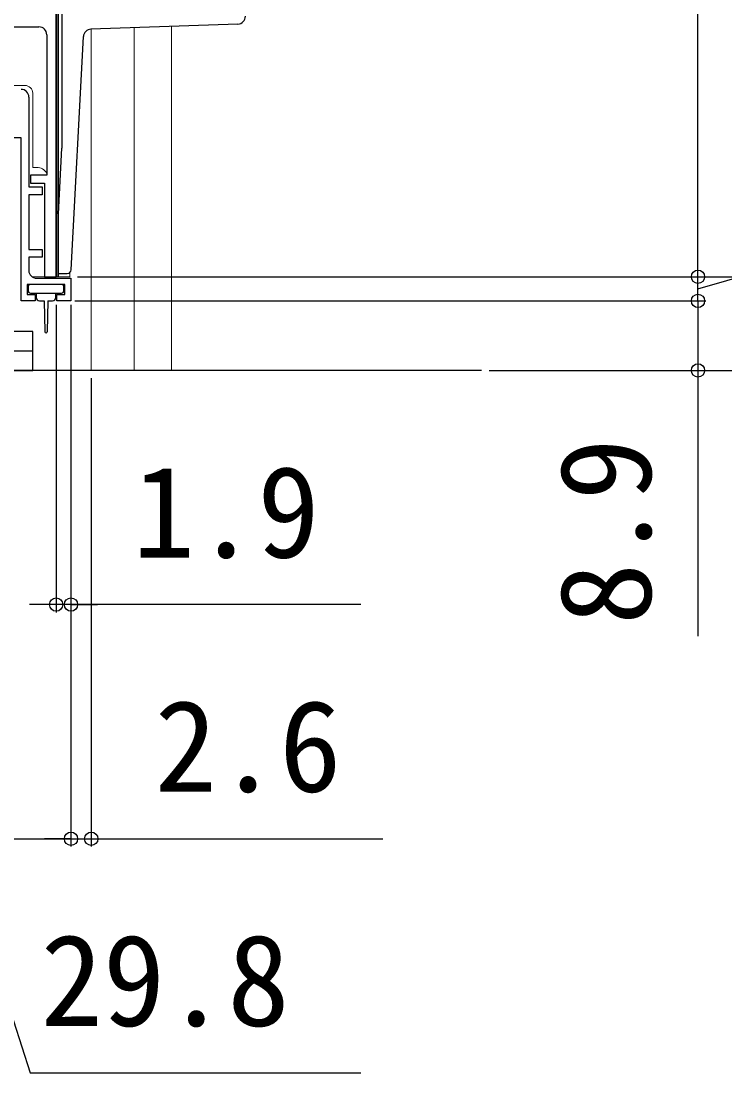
# Model space of a CAD drawing. Units: millimetres, scale not verified. Extents: x -700 to 700, y -1043 to 1038.
# Drawn here: x -479 to -388.8, y 45.7 to 180.4 of the extents above; entities that cross this region are included whole.
import ezdxf
from ezdxf.enums import TextEntityAlignment as Align

# ---------------------------------------------------------------- set-up
doc = ezdxf.new("R2010")
doc.units = ezdxf.units.MM
doc.header["$LTSCALE"] = 6
for name, color, linetype in [('0-2_YKK_11', 7, 'Continuous'), ('0-5_YKK_13', 4, 'Continuous'), ('0-7_YKK_D', 6, 'Continuous'), ('0-9_YSS_K', 3, 'Continuous')]:
    doc.layers.add(name, color=color, linetype=linetype)
doc.layers.add('0-4_YKK_12', color=2, linetype='Continuous', lineweight=18)
doc.styles.add('ＭＳ ゴシック', font='')
doc.styles.get('ＭＳ ゴシック').set_extended_font_data('MS Gothic')

msp = doc.modelspace()

# ---------------------------------------------------------------- linework, layer by layer
at = {"layer": '0-2_YKK_11'}
for points in [[(-475.7, 178.7), (-475.7, 160.7), (-477.8, 160.7), (-477.8, 159.7), (-476, 159.7), (-476, 147.7), (-474.5, 147.7), (-474.5, 271.7)], [(-498.3, 179.7), (-491.5, 179.7), (-491.5, 177.7), (-490.5, 177.7), (-490.5, 179.7), (-488.171, 179.7), (-487.979, 179.843), (-487.021, 179.843), (-486.829, 179.7), (-484.5, 179.7), (-484.5, 177.7), (-483.5, 177.7), (-483.5, 179.7), (-476.7, 179.7)], [(-478, 170.7), (-478, 159.2), (-476.3, 159.2), (-476.3, 158.2), (-478, 158.2), (-478, 151.2), (-476.3, 151.2), (-476.3, 150.2), (-478, 150.2), (-478, 148.5)], [(-477, 147.5), (-472.6, 147.5), (-472.6, 144.6), (-474.4, 144.6), (-474.4, 145.4), (-473.4, 145.4), (-473.4, 146.7), (-478.2, 146.7), (-478.2, 145.4), (-477.2, 145.4), (-477.2, 144.6), (-479, 144.6), (-479, 165.5), (-484.101, 165.5)]]:
    msp.add_lwpolyline(points, dxfattribs=at)
for centre, start, end in [((-476.7, 178.7), 0.00001, 89.99999), ((-479, 170.7), 0.00001, 89.99999), ((-477, 148.5), 180.00001, 269.99999)]:
    msp.add_arc(centre, 1, start, end, dxfattribs=at)
at = {"layer": '0-4_YKK_12'}
for p, q in [((-474.2, 147.7), (-474.2, 374.128)), ((-474.35, 147.7), (-474.35, 270.9)), ((-464.5, 179.603), (-464.5, 135.7)), ((-459.7, 179.77), (-459.7, 135.7)), ((-478.5, 172.203), (-496.5, 172.203)), ((-477.5, 171.203), (-477.5, 161.7)), ((-477, 161.7), (-477.5, 161.7)), ((-472.75, 147.7), (-477.6, 147.7)), ((-472.75, 147.7), (-472.75, 148.218))]:
    msp.add_line(p, q, dxfattribs=at)
msp.add_lwpolyline([(-470, 179.411), (-470, 135.7), (-540, 135.7), (-540, 374.128)], dxfattribs=at)
for centre, radius, start in [((-478.5, 171.203), 1, 0), ((-477, 160.2), 1.5, 30.19215)]:
    msp.add_arc(centre, radius, start, 90, dxfattribs=at)
at = {"layer": '0-5_YKK_13'}
for p, q in [((-473.759, 185.6), (-473.759, 164.165)), ((-451.224, 180.066), (-470.043, 179.409)), ((-472.573, 148.574), (-471.006, 178.462)), ((-474.2, 155.74), (-473.759, 164.165)), ((-474.2, 148.1), (-473.072, 148.1)), ((-478.1, 146.4), (-478.1, 145.9)), ((-473.8, 146.7), (-477.8, 146.7)), ((-477.8, 145.6), (-473.8, 145.6)), ((-477.05, 145.6), (-477.05, 145)), ((-474.55, 145), (-474.55, 145.6)), ((-473.5, 145.9), (-473.5, 146.4)), ((-476.65, 144.6), (-476.05, 144.6)), ((-476.05, 144.6), (-475.95, 140.646)), ((-475.55, 144.6), (-475.65, 140.646)), ((-475.55, 144.6), (-474.95, 144.6)), ((-477.5, 140.7), (-483.718, 140.7)), ((-477.5, 138.2), (-477.5, 140.7)), ((-505.5, 138.2), (-477.5, 138.2)), ((-477.5, 135.7), (-477.5, 138.2)), ((-505.5, 135.7), (-477.5, 135.7))]:
    msp.add_line(p, q, dxfattribs=at)
for centre, radius, start, end in [((-451.259, 181.066), 1, 272, 0), ((-470.008, 178.41), 1, 92, 177), ((-473.072, 148.6), 0.5, 270, 357), ((-477.8, 146.4), 0.3, 90, 180), ((-477.8, 145.9), 0.3, 180, 270), ((-473.8, 146.4), 0.3, 0, 90), ((-473.8, 145.9), 0.3, 270, 0), ((-476.65, 145), 0.4, 180, 270), ((-474.95, 145), 0.4, 270, 359.99781), ((-475.8, 140.65), 0.15, 181.5265, 358.47315)]:
    msp.add_arc(centre, radius, start, end, dxfattribs=at)
at = {"layer": '0-7_YKK_D'}
for p, q in [((-392.259, 147.7), (-392.259, 271.7)), ((-392.259, 147.7), (-392.259, 151.1)), ((-471.75, 147.7), (-391.259, 147.7)), ((-471.75, 147.7), (-331.259, 147.7)), ((-471.75, 147.7), (-331.259, 147.7)), ((-471.75, 147.7), (-391.259, 147.7)), ((-392.259, 144.6), (-392.259, 147.7)), ((-392.259, 144.6), (-392.259, 147.7)), ((-472.1, 144.6), (-391.259, 144.6)), ((-472.1, 144.6), (-391.259, 144.6)), ((-392.259, 144.6), (-392.259, 141.2)), ((-474.5, 144.1), (-474.5, 104.7)), ((-472.6, 144.1), (-472.6, 74.7)), ((-472.6, 144.1), (-472.6, 74.7)), ((-472.6, 144.1), (-472.6, 104.7)), ((-419, 135.7), (-391.259, 135.7)), ((-419, 135.7), (-331.259, 135.7)), ((-419, 135.7), (-301.259, 135.7)), ((-470, 134.7), (-470, 74.7)), ((-474.5, 105.7), (-477.9, 105.7)), ((-472.6, 105.7), (-474.5, 105.7)), ((-472.6, 105.7), (-469.2, 105.7)), ((-502.4, 75.7), (-472.6, 75.7)), ((-472.6, 75.7), (-476, 75.7)), ((-472.6, 75.7), (-470, 75.7)), ((-470, 75.7), (-432.655, 75.7))]:
    msp.add_line(p, q, dxfattribs=at)
for points in [[(-392.259, 146.15), (-362.259, 154.775), (-362.259, 182.23)], [(-392.259, 144.6), (-392.259, 135.7), (-392.259, 101.664)], [(-435.46, 105.7), (-472.6, 105.7), (-474.5, 105.7)], [(-487.5, 75.7), (-477.815, 45.7), (-435.452, 45.7)]]:
    msp.add_lwpolyline(points, dxfattribs=at)
for centre in [(-392.259, 147.7), (-392.259, 147.7), (-392.259, 144.6), (-392.259, 144.6), (-392.259, 135.7), (-474.5, 105.7), (-472.6, 105.7), (-472.6, 75.7), (-472.6, 75.7), (-470, 75.7)]:
    msp.add_circle(centre, 0.85, dxfattribs=at)
at = {"layer": '0-9_YSS_K'}
msp.add_line((-420, 135.7), (-621.954, 135.7), dxfattribs=at)

# ---------------------------------------------------------------- texts
at = {"layer": '0-7_YKK_D', "style": 'ＭＳ ゴシック'}
msp.add_text('8.9', height=11.73, rotation=90, dxfattribs=at).set_placement((-394.759, 103.073), align=Align.BOTTOM_LEFT)
for s, p in [('1.9', (-464.687, 108.2)), ('2.6', (-461.882, 78.2)), ('29.8', (-476.497, 48.2))]:
    msp.add_text(s, height=11.73, dxfattribs=at).set_placement(p, align=Align.BOTTOM_LEFT)

doc.saveas('drawing.dxf')
